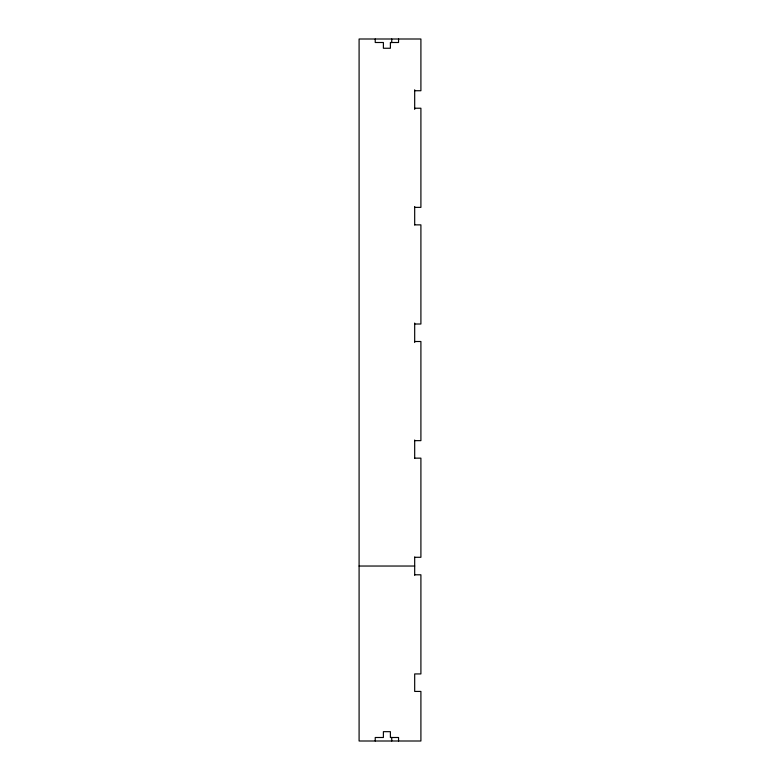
<?xml version="1.0" encoding="UTF-8"?>
<svg xmlns="http://www.w3.org/2000/svg" width="780" height="780" viewBox="0 0 780 780"><rect width="100%" height="100%" fill="white"/><g stroke="black" fill="none" stroke-linecap="round" stroke-linejoin="round"><path stroke-width="1.17" d="M414.687 90.734L420.907 90.734L420.907 39L359.093 39L359.093 741L420.907 741L420.907 691.431L414.687 691.431L414.687 673.93L420.907 673.93L420.907 574.792L414.687 574.792M414.687 108.225L420.907 108.225L420.907 207.373L414.687 207.373M414.687 224.864L420.907 224.864L420.907 324.012L414.687 324.012M414.687 341.503L420.907 341.503L420.907 440.651L414.687 440.651M414.687 458.152L420.907 458.152L420.907 557.291L414.687 557.291M359.093 566.036L414.687 566.036M414.687 89.778L414.687 109.405M414.687 206.515L414.687 224.942M414.687 323.047L414.687 342.508M414.687 439.998L414.687 458.279M414.687 556.988L414.687 575.269M398.551 39L398.551 42.5L390.39 42.5L390.39 48.253L383.389 48.253L383.389 42.5L375.229 42.5L375.229 39M398.551 741L398.551 737.5L390.39 737.5L390.39 731.669L383.389 731.669L383.389 737.5L375.229 737.5L375.229 741M391.745 39L391.745 42.656M391.745 737.373L391.745 741"/></g></svg>
